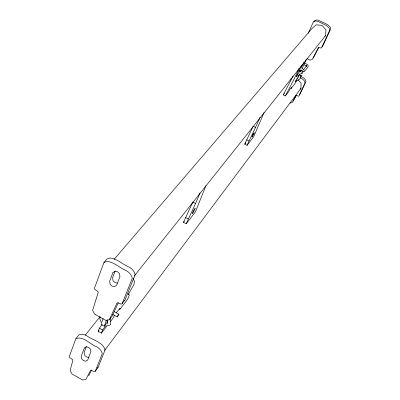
<?xml version="1.0" encoding="UTF-8"?>
<svg xmlns="http://www.w3.org/2000/svg" width="400" height="400" viewBox="0 0 400 400"><rect width="100%" height="100%" fill="white"/><g stroke="black" fill="none" stroke-linecap="round" stroke-linejoin="round"><path stroke-width="0.6" d="M104.605 350.45L300.975 88.37L301.055 83.06L297.975 79.705M134.145 276.165L325.735 35.405L325.89 29.725L321.91 25.33L316.135 24.825L311.985 28.495L114.06 259.435M107.58 322.17L107.69 321.475L104.27 326.195L101.025 324.355L103.145 318.46M104.27 326.195L106.415 320.305M100.155 317.31L99.795 318.865L101.15 322.035M117.265 316.945L117.59 315.895L118.615 314.235L118.915 314.265L117.265 316.945L112.55 314.29M300.405 73.865L302.005 73.69M302.36 72.635L301.425 71.905M301.985 73.76L302.38 72.575M75.9 338.6L69.335 356.415L69.455 357.33L72.64 359.675L72.845 360.49L70.105 370.48L71.945 373.9L82.535 380L85.87 379.56L90.405 370.57L91.055 370.24L94.59 371.75L95.245 371.28L98.06 367.475L105.085 349.875C102.66 341.69 92.515 340.27 86.55 335.605C84.18 334.325 81.375 333.65 78.86 334.94L75.9 338.6C83.72 335.76 90.035 344.575 96.845 346.815C99.44 348.355 101.515 350.665 102.27 353.635L95.245 371.28M109.335 319.75L116.945 303.085L117.655 302.69L121.44 304.23L124.985 300.045L135.12 274.67C134.4 271.455 132.235 268.895 129.415 267.27C122.795 264.635 117.27 258.54 109.9 258.02L106.945 259.035L103.95 262.47L94.485 288.16L94.595 289.175L97.99 291.66L98.195 292.565L92.61 310.315L94.525 314.02L105.755 320.36L109.335 319.75L112.19 316.09L118.275 302.79M297.03 78.995C297.76 76.915 293.63 84.83 296.58 80.5L295.51 82.825L291.14 88.455L291.55 87.405L290.085 89.055L288.585 91.755L285.325 95.96L283.275 94.905L293.05 76.03M86.39 346.51L84.095 352.545L84.63 355.225L86.38 356.865L88.535 357.455M115.175 270.93L112.565 277.785L113.095 280.78L114.955 282.55L117.285 283.115M107.515 325.27L101.405 333.15L98.175 331.315L99.405 328.135L102.18 324.6M101.405 333.15L102.645 329.97L106.305 325.045M122.16 303.675L132.29 278.22C131.565 274.985 129.38 272.415 126.545 270.78C119.89 268.125 114.33 261.995 106.92 261.455L103.95 262.47M183.505 222.33L192.84 202L195.57 203.47L186.2 223.795L183.505 222.33L184.275 221.345M195.57 203.47L200.045 192.955M205.985 185.55L195.385 211.95L186.2 223.795M299.265 68.075L294.595 78.15L285.325 95.96M244.745 144.115L253.195 126.22L255.52 127.435L247.045 145.325L244.745 144.115L245.85 142.7M255.52 127.435L260.075 117.24M264.095 112.44L253.64 136.82L247.045 145.325M308.24 33.275L313.385 21.95L315.31 21.085L316.96 21.105L318.56 21.63L326.775 25.745L329.225 28.055L329.78 30.175L321.58 47.665L321.09 48.09L318.835 47.36L318.36 47.675L312.265 59.41L309.945 60.11L307.19 58.7M313.815 21.995L314.33 20.87L316.25 20L317.895 20.025L327.675 24.645L330.115 26.945L330.665 29.055L322.49 46.505L322 46.925M299.68 72.345L300.72 70.435L300.485 71.3M299.65 73.855L297.065 79.01M300.695 71.59L301.475 69.895M302 68.765L306.435 59.15M303.97 62.255L301.02 68.06M301.39 75.645L299.7 74.805L301.39 75.645L299.735 79.045L297.335 80.635L295.665 80.225M114.43 315.505L113.245 317.88L110.57 321.33M88.705 375.75L91.64 369.945M298.305 73.365L296.325 76.78L301.565 65.325M299.12 71.77L300.205 69.65M313.195 58.22L318.725 47.58M293.17 101.175L296.32 95.525M128.22 294.515L133.895 284.665L134.48 281.415L133.22 278.62M116.235 312.81L119.955 308.385L119.75 309.49L127.635 299.325L129.37 294.995L128 293.745M98.175 331.315L98.945 330.335M283.275 94.905L284.365 93.505M303.385 69.855L306.87 65.455L306.25 66.36L306.19 65.915M85.22 335.175L100.025 316.645M324.805 36.21L325.735 35.405M290.835 79.015L291.705 78.275M300.105 89.105L300.975 88.37M299.5 94.935L305.955 81.76C305.765 78.74 302.85 77.32 300.435 76.235M124.27 300.6L124.985 300.045M97.405 367.945L98.06 367.475M108.055 325.84L110.705 324.68L110.615 318.36M289.985 103.095L292.205 102.475L295.935 95.78L296.38 95.49L298.545 96.22L299.01 95.835L305.015 83.015C304.835 80.23 302.3 78.725 300 77.74M304.35 62.785L307.905 64.955L308.11 66.84L304.39 71.53L303.26 71.92L302.535 70.755M303.985 64.665L306.445 66.135M298.34 75.165L299.39 75.7M297.9 76.665L298.95 77.2M246.66 139.78L248.975 140.99M185.525 217.52L188.235 218.985M114.1 311.555L118.915 314.265M99.405 328.135L102.645 329.97M301.405 70.31L303.22 71.67M302.365 68.62L304.39 70.32M107.475 319.765L107.58 323.99M84.32 348.02L81.19 356.27L81.735 358.96L83.495 360.61L85.66 361.205L87.705 360L90.885 351.77L90.35 349.045L88.57 347.37L86.38 346.775L84.32 348.02M112.9 272.71L109.64 281.305L110.175 284.31L112.05 286.09L114.39 286.665L116.64 285.21L119.955 276.635L119.435 273.585L117.535 271.78L115.165 271.21L112.9 272.71M193.23 211.115L192.215 213.495L192.745 213.355L195.29 208.48L194.77 208.605L193.23 211.115M252.86 134.77L251.905 136.91L252.17 137.025L254.34 132.875L254.08 132.75L252.86 134.77"/></g></svg>
